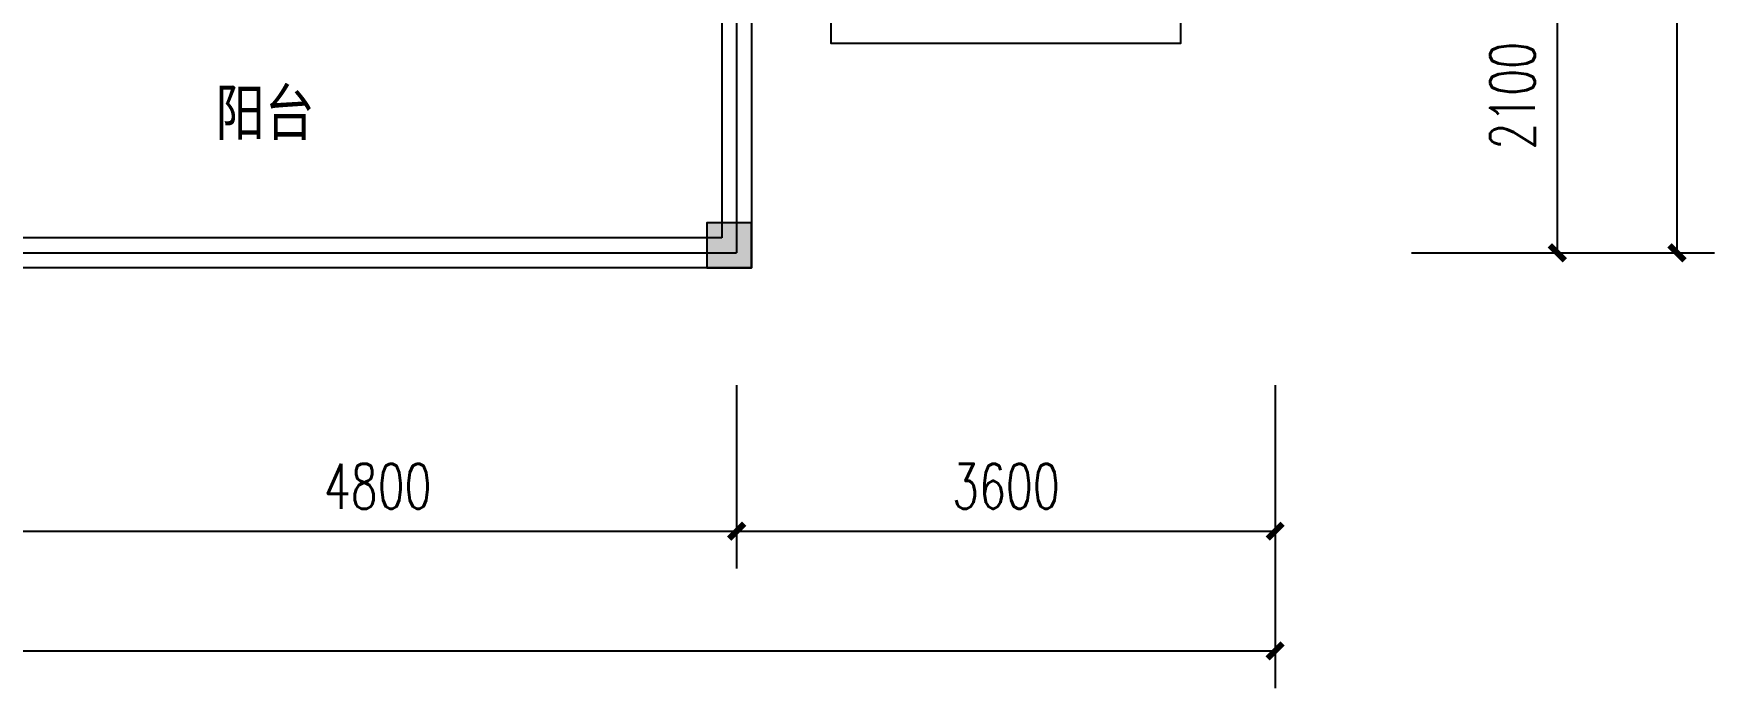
# Model space of a CAD drawing. Extents: x 62618 to 92174, y -175686 to -155872.
# Drawn here: x 80937 to 92174, y -175686 to -171312 of the extents above; entities that cross this region are included whole.
import ezdxf

# ---------------------------------------------------------------- set-up
doc = ezdxf.new("R2010")
doc.units = 0
doc.header["$LTSCALE"] = 1000
doc.header["$MEASUREMENT"] = 0
doc.layers.get('0').update_dxf_attribs({"linetype": 'CONTINUOUS'})
for name, color, linetype in [('3T_WOOD', 27, 'CONTINUOUS'), ('AXIS', 3, 'CONTINUOUS'), ('DOTE', 1, 'CONTINUOUS'), ('PUB_TEXT', 20, 'CONTINUOUS'), ('WALL', 31, 'CONTINUOUS'), ('WINDOW', 4, 'CONTINUOUS'), ('家具', 252, 'CONTINUOUS')]:
    doc.layers.add(name, color=color, linetype=linetype)
doc.styles.add('-宋体', font='SimSun.ttf', dxfattribs={"width": 0.8})
doc.styles.add('DIM_FONT', font='SIMPLEX.shx', dxfattribs={"width": 0.7})

# ---------------------------------------------------------------- blocks, each defined once
blk = doc.blocks.new('_ArchTick')
at = {"color": 0, "linetype": 'ByBlock', "const_width": 0.4}
blk.add_lwpolyline([(-0.5, -0.5), (0.5, 0.5)], dxfattribs=at)

msp = doc.modelspace()

# ---------------------------------------------------------------- hatches: boundary and pattern name
at = {"layer": '家具'}
msp.add_hatch(color=256, dxfattribs=at).paths.add_polyline_path([(85437, -172877), (85737, -172877), (85737, -172577), (85437, -172577)])

# ---------------------------------------------------------------- linework, layer by layer
at = {"layer": '3T_WOOD'}
for p, q in [((85537, -170777), (85537, -172677)), ((85737, -170777), (85737, -172877)), ((85537, -172677), (78737, -172677)), ((85737, -172877), (78737, -172877))]:
    msp.add_line(p, q, dxfattribs=at)
at = {"layer": 'AXIS'}
for p, q in [((91924, -172777), (91924, -158877)), ((91124, -172777), (91124, -170677)), ((90149, -172777), (92174, -172777)), ((90149, -172777), (91374, -172777)), ((85637, -173661), (85637, -174886)), ((85637, -173661), (85637, -174886)), ((89237, -173661), (89237, -175686)), ((89237, -173661), (89237, -174886)), ((80837, -174636), (85637, -174636)), ((85637, -174636), (89237, -174636)), ((65437, -175436), (89237, -175436))]:
    msp.add_line(p, q, dxfattribs=at)
at = {"layer": 'DOTE'}
for p in [(85637, -166177), (78637, -172777)]:
    msp.add_line(p, (85637, -172777), dxfattribs=at)
at = {"layer": 'WALL'}
msp.add_lwpolyline([(85437, -172877), (85737, -172877), (85737, -172577), (85437, -172577)], close=True, dxfattribs=at)
at = {"layer": 'WINDOW'}
msp.add_lwpolyline([(86267, -170777), (86267, -171377), (88607, -171377), (88607, -170777)], dxfattribs=at)

# ---------------------------------------------------------------- block references
at = {"layer": 'AXIS', "xscale": 100, "yscale": 100, "zscale": 100}
for p, rotation in [((91124, -172777), 270), ((91924, -172777), 270), ((85637, -174636), 180)]:
    msp.add_blockref('_ArchTick', p, dxfattribs=dict(at, rotation=rotation))
for p in [(85637, -174636), (89237, -174636), (89237, -175436)]:
    msp.add_blockref('_ArchTick', p, dxfattribs=at)

# ---------------------------------------------------------------- texts
at = {"layer": 'AXIS', "color": 7, "insert": (90824, -171727), "char_height": 300, "attachment_point": 5, "rotation": 90, "style": 'DIM_FONT'}
msp.add_mtext('\\A1;2100', dxfattribs=at)
at = {"layer": 'AXIS', "color": 7, "char_height": 300, "attachment_point": 5, "style": 'DIM_FONT'}
for s, insert in [('\\A1;4800', (83237, -174336)), ('\\A1;3600', (87437, -174336))]:
    msp.add_mtext(s, dxfattribs=dict(at, insert=insert))
at = {"layer": 'PUB_TEXT', "style": '-宋体', "width": 0.8}
msp.add_text('阳台', height=303.8, dxfattribs=at).set_placement((82152, -171990))

doc.saveas('drawing.dxf')
